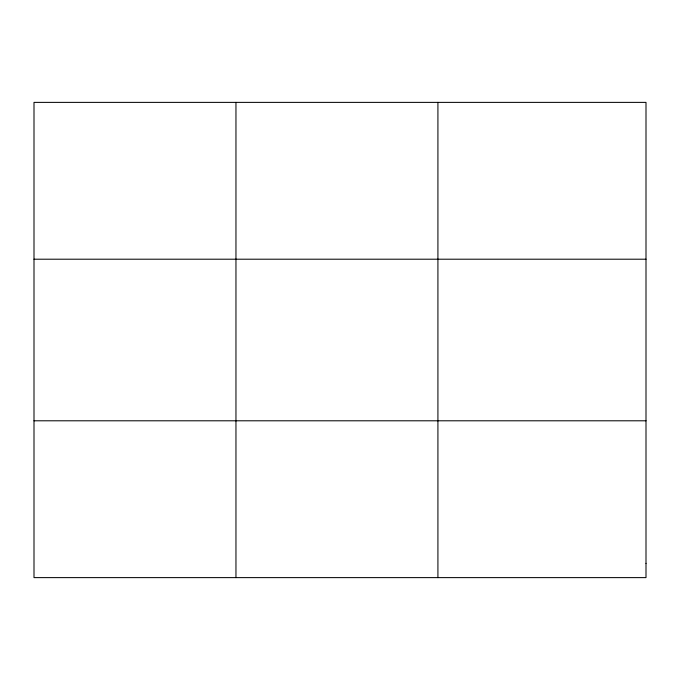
<?xml version="1.0" encoding="UTF-8"?>
<svg xmlns="http://www.w3.org/2000/svg" width="680" height="680" viewBox="0 0 680 680"><rect width="100%" height="100%" fill="white"/><g stroke="black" fill="none" stroke-linecap="round" stroke-linejoin="round"><path stroke-width="1.02" d="M235.96 102.382L235.96 577.617M437.92 102.382L437.92 577.617M34 259.207L646 259.207M34 420.793L646 420.793M646 563.354L646 577.617L34 577.617L34 102.382L646 102.382L646 563.354"/></g></svg>
